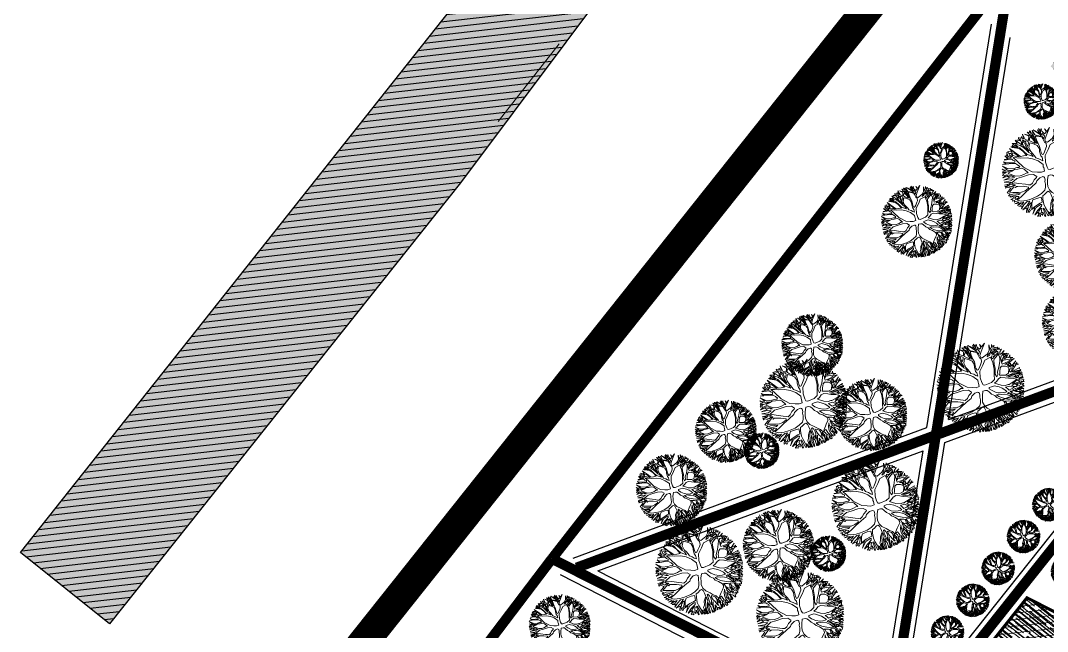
# Model space of a CAD drawing. Header units: metres. Extents: x -664657 to -643449, y -1076720 to -1062383.
# Drawn here: x -660454.3 to -660353.4, y -1066142.3 to -1066082.2 of the extents above; entities that cross this region are included whole.
import ezdxf

# ---------------------------------------------------------------- set-up
doc = ezdxf.new("R2010")
doc.units = ezdxf.units.M
doc.header["$LTSCALE"] = 0.1
for name, pattern in [('DASHED', [19.05, 12.7, -6.35]), ('DIVIDE', [31.75, 12.7, -6.35, 0, -6.35, 0, -6.35]), ('EVENDASH', [6.35, 3.175, -3.175])]:
    doc.linetypes.add(name, pattern=pattern)
doc.layers.get('0').update_dxf_attribs({"color": 8, "lineweight": 9})
for name, color, linetype in [('AA_THER_DOPRAVA', 142, 'Continuous'), ('AA_THER_katastr', 7, 'Continuous'), ('AA_THER_KOMUNIKACE', 201, 'Continuous'), ('AA_THER_srafy', 52, 'Continuous'), ('AA_THER_SRAFY KATASTR', 14, 'Continuous'), ('AA_THER_čerchovaná', 84, 'DIVIDE')]:
    doc.layers.add(name, color=color, linetype=linetype)
doc.layers.add('AA_THER_STAFAZ', color=252, linetype='Continuous', lineweight=0)
pattern_1 = [(6.512676, (-656030.26, -1069498.5804), (-0.07202362, 0.63090221), [])]

# ---------------------------------------------------------------- blocks, each defined once
blk = doc.blocks.new('A$C0C461CEA')
for p, q in [((0.101, 0.706), (0.094, 0.804)), ((0.094, 0.804), (0.195, 0.61)), ((0.191, 0.795), (0.205, 0.826)), ((0.231, 0.749), (0.191, 0.795)), ((0.205, 0.826), (0.247, 0.779)), ((0.247, 0.779), (0.283, 0.818)), ((0.283, 0.818), (0.273, 0.766)), ((0.303, 0.735), (0.335, 0.855)), ((0.335, 0.855), (0.332, 0.706)), ((0.448, 0.732), (0.381, 0.832)), ((0.381, 0.832), (0.473, 0.745)), ((0.483, 0.777), (0.463, 0.845)), ((0.463, 0.845), (0.503, 0.812)), ((0.503, 0.812), (0.541, 0.849)), ((0.541, 0.849), (0.523, 0.775)), ((0.523, 0.775), (0.552, 0.829)), ((0.552, 0.829), (0.55, 0.733)), ((0.572, 0.716), (0.592, 0.82)), ((0.592, 0.82), (0.599, 0.69)), ((0.732, 0.619), (0.623, 0.824)), ((0.623, 0.824), (0.721, 0.691)), ((0.773, 0.691), (0.762, 0.79)), ((0.762, 0.79), (0.78, 0.708)), ((-0.291, 0.473), (-0.326, 0.577)), ((-0.326, 0.577), (-0.279, 0.488)), ((-0.256, 0.522), (-0.284, 0.582)), ((-0.284, 0.582), (-0.25, 0.553)), ((-0.25, 0.553), (-0.251, 0.627)), ((-0.251, 0.627), (-0.205, 0.61)), ((-0.215, 0.587), (-0.164, 0.562)), ((-0.208, 0.57), (-0.215, 0.587)), ((-0.212, 0.536), (-0.208, 0.57)), ((-0.186, 0.48), (-0.212, 0.536)), ((-0.205, 0.61), (-0.205, 0.641)), ((-0.205, 0.641), (-0.143, 0.596)), ((-0.164, 0.562), (-0.163, 0.47)), ((-0.143, 0.596), (-0.108, 0.579)), ((-0.134, 0.562), (-0.138, 0.487)), ((-0.108, 0.579), (-0.136, 0.688)), ((-0.136, 0.688), (-0.031, 0.479)), ((-0.111, 0.544), (-0.134, 0.562)), ((-0.084, 0.536), (-0.111, 0.544)), ((-0.062, 0.681), (-0.084, 0.71)), ((-0.084, 0.71), (-0.025, 0.681)), ((-0.05, 0.471), (-0.084, 0.536)), ((0.086, 0.573), (-0.062, 0.681)), ((-0.025, 0.681), (-0.029, 0.73)), ((-0.029, 0.73), (-0.001, 0.656)), ((0.063, 0.606), (-0.009, 0.765)), ((-0.009, 0.765), (0.101, 0.706)), ((-0.001, 0.656), (0.063, 0.606)), ((0.049, 0.709), (0.1, 0.674)), ((0.071, 0.64), (0.049, 0.709)), ((0.115, 0.58), (0.071, 0.64)), ((0.141, 0.467), (0.086, 0.573)), ((0.1, 0.674), (0.148, 0.626)), ((0.154, 0.458), (0.115, 0.58)), ((0.214, 0.725), (0.134, 0.788)), ((0.134, 0.788), (0.212, 0.751)), ((0.148, 0.626), (0.198, 0.54)), ((0.195, 0.61), (0.214, 0.725)), ((0.198, 0.54), (0.234, 0.438)), ((0.212, 0.751), (0.231, 0.749)), ((0.212, 0.581), (0.226, 0.644)), ((0.236, 0.499), (0.212, 0.581)), ((0.226, 0.644), (0.236, 0.684)), ((0.236, 0.684), (0.278, 0.625)), ((0.256, 0.734), (0.28, 0.713)), ((0.257, 0.695), (0.256, 0.734)), ((0.272, 0.676), (0.257, 0.695)), ((0.278, 0.625), (0.267, 0.543)), ((0.267, 0.543), (0.281, 0.388)), ((0.291, 0.657), (0.272, 0.676)), ((0.273, 0.766), (0.303, 0.735)), ((0.28, 0.713), (0.29, 0.678)), ((0.29, 0.678), (0.291, 0.657)), ((0.298, 0.594), (0.316, 0.668)), ((0.299, 0.519), (0.298, 0.594)), ((0.359, 0.578), (0.299, 0.519)), ((0.316, 0.668), (0.354, 0.641)), ((0.392, 0.572), (0.318, 0.477)), ((0.332, 0.706), (0.398, 0.641)), ((0.354, 0.641), (0.373, 0.618)), ((0.373, 0.618), (0.359, 0.578)), ((0.469, 0.501), (0.392, 0.572)), ((0.398, 0.641), (0.448, 0.732)), ((0.419, 0.639), (0.417, 0.618)), ((0.417, 0.618), (0.449, 0.568)), ((0.438, 0.663), (0.419, 0.639)), ((0.471, 0.697), (0.438, 0.663)), ((0.449, 0.568), (0.492, 0.518)), ((0.482, 0.682), (0.471, 0.697)), ((0.473, 0.745), (0.483, 0.777)), ((0.492, 0.669), (0.482, 0.682)), ((0.49, 0.711), (0.491, 0.762)), ((0.505, 0.682), (0.49, 0.711)), ((0.491, 0.762), (0.519, 0.739)), ((0.503, 0.634), (0.492, 0.669)), ((0.512, 0.575), (0.503, 0.634)), ((0.518, 0.634), (0.505, 0.682)), ((0.511, 0.491), (0.512, 0.575)), ((0.519, 0.739), (0.518, 0.634)), ((0.53, 0.531), (0.539, 0.622)), ((0.551, 0.471), (0.53, 0.531)), ((0.539, 0.622), (0.547, 0.66)), ((0.544, 0.723), (0.568, 0.689)), ((0.547, 0.66), (0.544, 0.723)), ((0.55, 0.733), (0.572, 0.716)), ((0.562, 0.609), (0.551, 0.471)), ((0.568, 0.689), (0.562, 0.609)), ((0.581, 0.563), (0.574, 0.456)), ((0.6, 0.66), (0.581, 0.563)), ((0.599, 0.69), (0.656, 0.641)), ((0.629, 0.644), (0.6, 0.66)), ((0.699, 0.587), (0.629, 0.644)), ((0.656, 0.641), (0.716, 0.594)), ((0.735, 0.569), (0.699, 0.587)), ((0.716, 0.594), (0.732, 0.619)), ((0.721, 0.691), (0.725, 0.772)), ((0.725, 0.772), (0.739, 0.638)), ((0.736, 0.502), (0.735, 0.569)), ((0.739, 0.638), (0.773, 0.691)), ((0.756, 0.617), (0.75, 0.55)), ((0.75, 0.55), (0.759, 0.494)), ((0.785, 0.647), (0.756, 0.617)), ((0.759, 0.494), (0.811, 0.549)), ((0.847, 0.53), (0.772, 0.454)), ((0.78, 0.708), (0.782, 0.71)), ((0.782, 0.71), (0.826, 0.755)), ((0.811, 0.549), (0.785, 0.647)), ((0.826, 0.755), (0.807, 0.687)), ((0.807, 0.687), (0.84, 0.599)), ((0.84, 0.599), (0.888, 0.613)), ((1.024, 0.679), (0.847, 0.53)), ((0.888, 0.613), (0.897, 0.711)), ((0.897, 0.711), (0.915, 0.627)), ((0.915, 0.627), (1.024, 0.679)), ((1.039, 0.454), (1.103, 0.589)), ((1.103, 0.589), (1.074, 0.465)), ((1.137, 0.506), (1.166, 0.562)), ((1.166, 0.562), (1.164, 0.508)), ((-0.495, 0.221), (-0.55, 0.309)), ((-0.55, 0.309), (-0.495, 0.256)), ((-0.436, 0.238), (-0.503, 0.376)), ((-0.503, 0.376), (-0.397, 0.235)), ((-0.394, 0.371), (-0.482, 0.412)), ((-0.482, 0.412), (-0.394, 0.388)), ((-0.394, 0.388), (-0.424, 0.459)), ((-0.424, 0.459), (-0.372, 0.399)), ((-0.256, 0.32), (-0.394, 0.371)), ((-0.386, 0.487), (-0.377, 0.497)), ((-0.28, 0.452), (-0.386, 0.487)), ((-0.377, 0.497), (-0.291, 0.473)), ((-0.372, 0.399), (-0.265, 0.347)), ((-0.209, 0.421), (-0.28, 0.452)), ((-0.279, 0.488), (-0.209, 0.448)), ((-0.265, 0.347), (-0.176, 0.312)), ((-0.207, 0.472), (-0.256, 0.522)), ((-0.174, 0.275), (-0.256, 0.32)), ((-0.209, 0.448), (-0.207, 0.472)), ((-0.194, 0.381), (-0.209, 0.421)), ((-0.162, 0.346), (-0.194, 0.381)), ((-0.163, 0.47), (-0.186, 0.48)), ((-0.176, 0.312), (-0.162, 0.346)), ((-0.142, 0.224), (-0.174, 0.275)), ((-0.157, 0.436), (-0.114, 0.321)), ((-0.081, 0.391), (-0.157, 0.436)), ((-0.138, 0.487), (-0.095, 0.443)), ((-0.114, 0.321), (-0.04, 0.095)), ((-0.095, 0.443), (-0.013, 0.385)), ((0.012, 0.333), (-0.081, 0.391)), ((-0.013, 0.385), (-0.05, 0.471)), ((-0.031, 0.479), (0.019, 0.379)), ((0.154, 0.269), (0.012, 0.333)), ((0.019, 0.379), (0.096, 0.349)), ((0.096, 0.349), (0.175, 0.322)), ((0.175, 0.322), (0.141, 0.467)), ((0.193, 0.345), (0.154, 0.458)), ((0.266, 0.178), (0.154, 0.269)), ((0.24, 0.295), (0.193, 0.345)), ((0.234, 0.438), (0.258, 0.367)), ((0.281, 0.388), (0.236, 0.499)), ((0.308, 0.222), (0.24, 0.295)), ((0.258, 0.367), (0.296, 0.309)), ((0.296, 0.309), (0.308, 0.222)), ((0.314, 0.414), (0.309, 0.363)), ((0.309, 0.363), (0.334, 0.286)), ((0.318, 0.477), (0.314, 0.414)), ((0.334, 0.286), (0.348, 0.221)), ((0.532, 0.422), (0.469, 0.501)), ((0.492, 0.518), (0.511, 0.491)), ((0.513, 0.258), (0.54, 0.324)), ((0.54, 0.324), (0.532, 0.422)), ((0.551, 0.283), (0.534, 0.218)), ((0.571, 0.374), (0.551, 0.283)), ((0.574, 0.456), (0.571, 0.374)), ((0.694, 0.255), (0.731, 0.289)), ((0.834, 0.289), (0.726, 0.197)), ((0.731, 0.289), (0.76, 0.363)), ((0.738, 0.409), (0.736, 0.502)), ((0.76, 0.363), (0.738, 0.409)), ((0.772, 0.454), (0.768, 0.41)), ((0.768, 0.41), (0.8, 0.37)), ((0.8, 0.37), (0.955, 0.401)), ((0.992, 0.29), (0.834, 0.289)), ((0.943, 0.354), (0.922, 0.336)), ((0.922, 0.336), (0.992, 0.342)), ((0.983, 0.384), (0.943, 0.354)), ((0.955, 0.401), (1.039, 0.454)), ((1.022, 0.404), (0.983, 0.384)), ((0.99, 0.219), (0.992, 0.29)), ((0.992, 0.342), (1.008, 0.359)), ((1.008, 0.359), (1.022, 0.404)), ((1.019, 0.28), (1.014, 0.25)), ((1.04, 0.305), (1.019, 0.28)), ((1.065, 0.28), (1.04, 0.305)), ((1.06, 0.421), (1.046, 0.396)), ((1.046, 0.396), (1.046, 0.37)), ((1.046, 0.37), (1.102, 0.394)), ((1.057, 0.251), (1.11, 0.266)), ((1.085, 0.438), (1.06, 0.421)), ((1.084, 0.364), (1.065, 0.329)), ((1.065, 0.329), (1.216, 0.353)), ((1.11, 0.266), (1.065, 0.28)), ((1.074, 0.465), (1.137, 0.506)), ((1.151, 0.377), (1.084, 0.364)), ((1.117, 0.447), (1.085, 0.438)), ((1.115, 0.327), (1.094, 0.318)), ((1.094, 0.318), (1.123, 0.272)), ((1.102, 0.394), (1.117, 0.447)), ((1.157, 0.334), (1.115, 0.327)), ((1.123, 0.272), (1.221, 0.303)), ((1.154, 0.472), (1.142, 0.409)), ((1.142, 0.409), (1.193, 0.416)), ((1.216, 0.393), (1.151, 0.377)), ((1.213, 0.508), (1.154, 0.472)), ((1.223, 0.332), (1.157, 0.334)), ((1.164, 0.508), (1.213, 0.508)), ((1.221, 0.277), (1.173, 0.268)), ((1.173, 0.268), (1.209, 0.239)), ((1.193, 0.416), (1.206, 0.47)), ((1.206, 0.47), (1.232, 0.441)), ((1.209, 0.239), (1.221, 0.277)), ((1.216, 0.353), (1.216, 0.393)), ((1.221, 0.303), (1.223, 0.332)), ((1.232, 0.441), (1.276, 0.429)), ((1.265, 0.299), (1.236, 0.242)), ((1.276, 0.429), (1.239, 0.399)), ((1.239, 0.399), (1.239, 0.378)), ((1.239, 0.378), (1.266, 0.383)), ((1.263, 0.236), (1.379, 0.275)), ((1.336, 0.335), (1.265, 0.299)), ((1.266, 0.383), (1.281, 0.398)), ((1.308, 0.383), (1.275, 0.358)), ((1.275, 0.358), (1.336, 0.335)), ((1.281, 0.398), (1.308, 0.383)), ((1.379, 0.275), (1.301, 0.236)), ((-0.493, -0.002), (-0.644, 0.041)), ((-0.644, 0.041), (-0.485, 0.03)), ((-0.635, 0.101), (-0.551, 0.117)), ((-0.519, 0.086), (-0.635, 0.101)), ((-0.612, 0.165), (-0.577, 0.172)), ((-0.557, 0.142), (-0.612, 0.165)), ((-0.577, 0.172), (-0.583, 0.229)), ((-0.583, 0.229), (-0.536, 0.174)), ((-0.551, 0.117), (-0.557, 0.142)), ((-0.526, 0.187), (-0.556, 0.247)), ((-0.556, 0.247), (-0.505, 0.187)), ((-0.536, 0.174), (-0.526, 0.187)), ((-0.509, 0.126), (-0.526, 0.126)), ((-0.526, 0.126), (-0.492, 0.08)), ((-0.485, 0.03), (-0.519, 0.086)), ((-0.416, 0.057), (-0.509, 0.126)), ((-0.505, 0.187), (-0.335, 0.163)), ((-0.495, 0.256), (-0.436, 0.238)), ((-0.415, 0.205), (-0.495, 0.221)), ((-0.492, 0.08), (-0.453, 0.038)), ((-0.444, 0.15), (-0.46, 0.141)), ((-0.46, 0.141), (-0.318, -0.013)), ((-0.453, 0.038), (-0.411, 0.003)), ((-0.353, 0.149), (-0.444, 0.15)), ((-0.354, -0.026), (-0.416, 0.057)), ((-0.335, 0.163), (-0.415, 0.205)), ((-0.411, 0.003), (-0.354, -0.026)), ((-0.397, 0.235), (-0.263, 0.181)), ((-0.273, 0.155), (-0.353, 0.149)), ((-0.191, 0.121), (-0.273, 0.155)), ((-0.263, 0.181), (-0.194, 0.167)), ((-0.194, 0.167), (-0.145, 0.146)), ((-0.099, 0.096), (-0.191, 0.121)), ((-0.145, 0.146), (-0.114, 0.159)), ((-0.114, 0.159), (-0.142, 0.224)), ((-0.05, 0.048), (-0.099, 0.096)), ((0, -0.086), (-0.05, 0.048)), ((-0.04, 0.095), (0.101, -0.11)), ((0.364, 0.065), (0.266, 0.178)), ((0.348, 0.221), (0.354, 0.16)), ((0.354, 0.16), (0.409, 0.103)), ((0.435, -0.079), (0.364, 0.065)), ((0.409, 0.103), (0.439, 0.053)), ((0.439, 0.053), (0.476, 0.01)), ((0.476, 0.01), (0.498, 0.096)), ((0.485, 0.148), (0.513, 0.258)), ((0.498, 0.096), (0.485, 0.148)), ((0.588, 0.099), (0.514, -0.053)), ((0.534, 0.218), (0.533, 0.155)), ((0.533, 0.155), (0.567, 0.153)), ((0.567, 0.153), (0.619, 0.192)), ((0.726, 0.197), (0.588, 0.099)), ((0.619, 0.192), (0.694, 0.255)), ((0.934, -0.024), (0.985, 0.138)), ((0.99, 0.078), (0.966, -0.017)), ((0.985, 0.138), (0.99, 0.219)), ((1.029, 0.181), (0.99, 0.078)), ((1.014, 0.25), (1.022, 0.223)), ((1.022, 0.223), (1.057, 0.251)), ((1.054, 0.196), (1.029, 0.181)), ((1.161, 0.247), (1.054, 0.196)), ((1.064, -0.035), (1.15, 0.081)), ((1.15, 0.081), (1.193, 0.151)), ((1.207, 0.21), (1.161, 0.247)), ((1.184, 0.044), (1.176, -0.007)), ((1.242, 0.072), (1.184, 0.044)), ((1.201, 0.118), (1.192, 0.06)), ((1.192, 0.06), (1.242, 0.105)), ((1.193, 0.151), (1.207, 0.21)), ((1.249, 0.194), (1.201, 0.132)), ((1.201, 0.132), (1.201, 0.118)), ((1.236, 0.242), (1.263, 0.236)), ((1.242, 0.105), (1.277, 0.128)), ((1.297, 0.051), (1.242, 0.072)), ((1.268, 0.179), (1.249, 0.194)), ((1.314, 0.169), (1.268, 0.179)), ((1.294, 0.108), (1.276, 0.086)), ((1.276, 0.086), (1.305, 0.077)), ((1.277, 0.128), (1.319, 0.158)), ((1.411, 0.18), (1.289, 0.213)), ((1.289, 0.213), (1.317, 0.184)), ((1.327, 0.131), (1.294, 0.108)), ((1.347, 0.037), (1.297, 0.051)), ((1.301, 0.236), (1.411, 0.18)), ((1.305, 0.077), (1.384, 0.138)), ((1.319, 0.158), (1.314, 0.169)), ((1.317, 0.184), (1.443, 0.155)), ((1.367, 0.149), (1.327, 0.131)), ((1.443, 0.155), (1.34, 0.081)), ((1.34, 0.081), (1.406, 0.061)), ((1.386, 0.006), (1.347, 0.037)), ((1.384, 0.138), (1.367, 0.149)), ((1.367, -0.026), (1.386, 0.006)), ((1.421, 0.016), (1.398, -0.011)), ((1.406, 0.061), (1.454, 0.109)), ((1.495, 0.013), (1.421, 0.016)), ((1.454, 0.109), (1.431, 0.05)), ((1.431, 0.05), (1.495, 0.013)), ((-0.721, -0.288), (-0.583, -0.227)), ((-0.701, -0.157), (-0.672, -0.144)), ((-0.634, -0.167), (-0.701, -0.157)), ((-0.672, -0.144), (-0.697, -0.115)), ((-0.697, -0.115), (-0.649, -0.134)), ((-0.599, -0.118), (-0.687, -0.081)), ((-0.687, -0.081), (-0.582, -0.108)), ((-0.508, -0.101), (-0.659, -0.004)), ((-0.659, -0.004), (-0.5, -0.057)), ((-0.49, -0.229), (-0.658, -0.302)), ((-0.649, -0.134), (-0.599, -0.118)), ((-0.583, -0.227), (-0.634, -0.167)), ((-0.561, -0.129), (-0.611, -0.142)), ((-0.611, -0.142), (-0.575, -0.175)), ((-0.582, -0.108), (-0.544, -0.105)), ((-0.575, -0.175), (-0.552, -0.204)), ((-0.519, -0.137), (-0.561, -0.129)), ((-0.552, -0.204), (-0.506, -0.197)), ((-0.544, -0.105), (-0.508, -0.101)), ((-0.491, -0.179), (-0.519, -0.137)), ((-0.506, -0.197), (-0.448, -0.22)), ((-0.5, -0.057), (-0.412, -0.054)), ((-0.412, -0.054), (-0.493, -0.002)), ((-0.33, -0.078), (-0.491, -0.12)), ((-0.491, -0.12), (-0.481, -0.145)), ((-0.444, -0.203), (-0.491, -0.179)), ((-0.465, -0.267), (-0.49, -0.229)), ((-0.481, -0.145), (-0.435, -0.149)), ((-0.431, -0.251), (-0.465, -0.267)), ((-0.448, -0.22), (-0.444, -0.203)), ((-0.435, -0.149), (-0.35, -0.207)), ((-0.402, -0.266), (-0.431, -0.251)), ((-0.35, -0.207), (-0.2, -0.314)), ((-0.208, -0.104), (-0.33, -0.078)), ((-0.318, -0.013), (-0.221, -0.06)), ((-0.221, -0.06), (-0.118, -0.072)), ((-0.023, -0.134), (-0.208, -0.104)), ((-0.118, -0.072), (-0.051, -0.067)), ((-0.051, -0.067), (0, -0.086)), ((0.101, -0.19), (-0.023, -0.134)), ((0.101, -0.11), (0.215, -0.18)), ((0.147, -0.271), (0.101, -0.19)), ((0.215, -0.18), (0.302, -0.23)), ((0.302, -0.23), (0.386, -0.241)), ((0.386, -0.241), (0.412, -0.157)), ((0.412, -0.132), (0.435, -0.079)), ((0.412, -0.157), (0.412, -0.132)), ((0.514, -0.053), (0.492, -0.182)), ((0.492, -0.182), (0.493, -0.246)), ((0.493, -0.246), (0.533, -0.274)), ((0.71, -0.29), (0.814, -0.262)), ((0.814, -0.262), (0.864, -0.159)), ((0.864, -0.159), (0.934, -0.024)), ((0.908, -0.119), (0.897, -0.15)), ((0.897, -0.15), (0.901, -0.228)), ((0.901, -0.228), (0.946, -0.198)), ((0.966, -0.017), (0.908, -0.119)), ((0.946, -0.198), (0.973, -0.127)), ((0.973, -0.127), (1.064, -0.035)), ((1.009, -0.187), (0.98, -0.225)), ((0.98, -0.225), (1.12, -0.297)), ((1.026, -0.151), (1.009, -0.187)), ((1.084, -0.067), (1.026, -0.151)), ((1.138, -0.047), (1.084, -0.067)), ((1.225, -0.095), (1.138, -0.047)), ((1.176, -0.007), (1.277, -0.02)), ((1.208, -0.294), (1.276, -0.187)), ((1.271, -0.153), (1.225, -0.095)), ((1.231, -0.04), (1.321, -0.091)), ((1.289, -0.041), (1.231, -0.04)), ((1.287, -0.212), (1.256, -0.26)), ((1.256, -0.26), (1.262, -0.288)), ((1.262, -0.288), (1.356, -0.236)), ((1.276, -0.187), (1.271, -0.153)), ((1.277, -0.02), (1.367, -0.026)), ((1.324, -0.116), (1.277, -0.096)), ((1.277, -0.096), (1.303, -0.157)), ((1.318, -0.192), (1.287, -0.212)), ((1.346, -0.047), (1.289, -0.041)), ((1.394, -0.229), (1.298, -0.308)), ((1.303, -0.157), (1.324, -0.116)), ((1.356, -0.236), (1.318, -0.192)), ((1.321, -0.091), (1.346, -0.047)), ((1.347, -0.14), (1.333, -0.161)), ((1.333, -0.161), (1.36, -0.194)), ((1.374, -0.053), (1.346, -0.093)), ((1.346, -0.093), (1.374, -0.091)), ((1.368, -0.148), (1.347, -0.14)), ((1.374, -0.091), (1.353, -0.129)), ((1.353, -0.129), (1.41, -0.147)), ((1.36, -0.194), (1.389, -0.194)), ((1.4, -0.166), (1.368, -0.148)), ((1.514, -0.029), (1.374, -0.053)), ((1.389, -0.194), (1.421, -0.179)), ((1.476, -0.191), (1.394, -0.229)), ((1.398, -0.011), (1.514, -0.029)), ((1.421, -0.179), (1.4, -0.166)), ((1.41, -0.147), (1.519, -0.094)), ((1.519, -0.094), (1.431, -0.145)), ((1.431, -0.145), (1.486, -0.17)), ((1.541, -0.201), (1.476, -0.191)), ((1.486, -0.17), (1.527, -0.148)), ((1.527, -0.148), (1.511, -0.184)), ((1.511, -0.184), (1.541, -0.201)), ((-0.722, -0.374), (-0.67, -0.354)), ((-0.605, -0.381), (-0.722, -0.374)), ((-0.67, -0.354), (-0.721, -0.288)), ((-0.671, -0.512), (-0.715, -0.477)), ((-0.715, -0.477), (-0.643, -0.483)), ((-0.705, -0.422), (-0.705, -0.403)), ((-0.705, -0.403), (-0.475, -0.468)), ((-0.602, -0.457), (-0.705, -0.422)), ((-0.697, -0.539), (-0.671, -0.512)), ((-0.658, -0.302), (-0.588, -0.343)), ((-0.643, -0.483), (-0.602, -0.457)), ((-0.562, -0.478), (-0.608, -0.497)), ((-0.608, -0.497), (-0.603, -0.545)), ((-0.429, -0.459), (-0.605, -0.381)), ((-0.588, -0.343), (-0.459, -0.411)), ((-0.528, -0.49), (-0.562, -0.478)), ((-0.5, -0.512), (-0.528, -0.49)), ((-0.523, -0.534), (-0.5, -0.512)), ((-0.475, -0.468), (-0.429, -0.459)), ((-0.459, -0.411), (-0.383, -0.446)), ((-0.274, -0.489), (-0.439, -0.537)), ((-0.281, -0.328), (-0.402, -0.266)), ((-0.383, -0.446), (-0.284, -0.456)), ((-0.284, -0.456), (-0.182, -0.436)), ((-0.167, -0.411), (-0.281, -0.328)), ((-0.099, -0.448), (-0.274, -0.489)), ((-0.2, -0.314), (-0.141, -0.358)), ((-0.182, -0.436), (-0.167, -0.411)), ((-0.141, -0.358), (-0.098, -0.387)), ((0.06, -0.41), (-0.099, -0.448)), ((-0.098, -0.387), (-0.025, -0.371)), ((-0.025, -0.371), (0.046, -0.318)), ((0.046, -0.318), (0.128, -0.29)), ((0.101, -0.37), (0.06, -0.41)), ((0.202, -0.337), (0.101, -0.37)), ((0.128, -0.29), (0.147, -0.271)), ((0.284, -0.347), (0.202, -0.337)), ((0.252, -0.551), (0.271, -0.484)), ((0.271, -0.484), (0.295, -0.448)), ((0.301, -0.364), (0.284, -0.347)), ((0.295, -0.448), (0.313, -0.389)), ((0.313, -0.389), (0.301, -0.364)), ((0.348, -0.481), (0.309, -0.559)), ((0.414, -0.386), (0.348, -0.481)), ((0.482, -0.404), (0.414, -0.386)), ((0.518, -0.429), (0.482, -0.404)), ((0.544, -0.477), (0.518, -0.429)), ((0.533, -0.274), (0.71, -0.29)), ((0.574, -0.561), (0.544, -0.477)), ((0.601, -0.382), (0.587, -0.408)), ((0.587, -0.408), (0.628, -0.487)), ((0.66, -0.39), (0.601, -0.382)), ((0.628, -0.487), (0.7, -0.576)), ((0.74, -0.406), (0.66, -0.39)), ((0.768, -0.431), (0.74, -0.406)), ((0.831, -0.489), (0.768, -0.431)), ((0.773, -0.347), (0.846, -0.329)), ((0.833, -0.407), (0.773, -0.347)), ((0.885, -0.552), (0.831, -0.489)), ((0.896, -0.469), (0.833, -0.407)), ((0.846, -0.329), (0.914, -0.295)), ((0.987, -0.527), (0.896, -0.469)), ((0.914, -0.295), (0.987, -0.292)), ((0.987, -0.292), (1.076, -0.35)), ((1.076, -0.35), (1.146, -0.402)), ((1.12, -0.297), (1.208, -0.294)), ((1.322, -0.346), (1.122, -0.328)), ((1.122, -0.328), (1.314, -0.377)), ((1.146, -0.366), (1.331, -0.398)), ((1.205, -0.406), (1.146, -0.366)), ((1.146, -0.402), (1.247, -0.462)), ((1.293, -0.438), (1.205, -0.406)), ((1.247, -0.462), (1.328, -0.531)), ((1.35, -0.423), (1.293, -0.438)), ((1.298, -0.308), (1.389, -0.301)), ((1.308, -0.455), (1.382, -0.454)), ((1.323, -0.478), (1.308, -0.455)), ((1.314, -0.377), (1.526, -0.421)), ((1.436, -0.382), (1.322, -0.346)), ((1.367, -0.498), (1.323, -0.478)), ((1.331, -0.398), (1.35, -0.423)), ((1.439, -0.334), (1.334, -0.329)), ((1.334, -0.329), (1.521, -0.375)), ((1.403, -0.475), (1.367, -0.498)), ((1.526, -0.421), (1.375, -0.412)), ((1.375, -0.412), (1.53, -0.449)), ((1.382, -0.454), (1.403, -0.475)), ((1.389, -0.301), (1.527, -0.295)), ((1.434, -0.521), (1.395, -0.521)), ((1.395, -0.521), (1.492, -0.575)), ((1.53, -0.449), (1.415, -0.452)), ((1.415, -0.452), (1.445, -0.477)), ((1.485, -0.543), (1.434, -0.521)), ((1.521, -0.375), (1.436, -0.382)), ((1.513, -0.369), (1.439, -0.334)), ((1.445, -0.477), (1.505, -0.474)), ((1.505, -0.474), (1.477, -0.522)), ((1.477, -0.522), (1.485, -0.543)), ((1.527, -0.295), (1.496, -0.321)), ((1.496, -0.321), (1.528, -0.358)), ((1.528, -0.358), (1.513, -0.369)), ((-0.651, -0.541), (-0.697, -0.539)), ((-0.537, -0.67), (-0.676, -0.63)), ((-0.676, -0.63), (-0.569, -0.633)), ((-0.67, -0.585), (-0.643, -0.564)), ((-0.628, -0.583), (-0.67, -0.585)), ((-0.643, -0.564), (-0.651, -0.541)), ((-0.639, -0.698), (-0.537, -0.67)), ((-0.507, -0.691), (-0.639, -0.698)), ((-0.569, -0.633), (-0.628, -0.583)), ((-0.54, -0.767), (-0.622, -0.732)), ((-0.622, -0.732), (-0.532, -0.735)), ((-0.603, -0.545), (-0.555, -0.54)), ((-0.483, -0.76), (-0.59, -0.822)), ((-0.59, -0.822), (-0.54, -0.767)), ((-0.569, -0.566), (-0.571, -0.578)), ((-0.571, -0.578), (-0.503, -0.638)), ((-0.439, -0.537), (-0.569, -0.566)), ((-0.555, -0.54), (-0.523, -0.534)), ((-0.532, -0.735), (-0.456, -0.699)), ((-0.456, -0.699), (-0.507, -0.691)), ((-0.503, -0.638), (-0.373, -0.687)), ((-0.374, -0.724), (-0.483, -0.76)), ((-0.416, -0.81), (-0.302, -0.746)), ((-0.302, -0.746), (-0.374, -0.724)), ((-0.373, -0.687), (-0.256, -0.714)), ((-0.221, -0.753), (-0.283, -0.813)), ((-0.256, -0.714), (-0.076, -0.727)), ((-0.092, -0.771), (-0.221, -0.753)), ((-0.004, -0.791), (-0.092, -0.771)), ((-0.076, -0.727), (0.048, -0.713)), ((0.055, -0.78), (0.014, -0.86)), ((0.048, -0.713), (0.165, -0.682)), ((0.103, -0.771), (0.055, -0.78)), ((0.185, -0.745), (0.103, -0.771)), ((0.165, -0.682), (0.215, -0.623)), ((0.227, -0.745), (0.185, -0.745)), ((0.215, -0.623), (0.252, -0.551)), ((0.25, -0.786), (0.227, -0.745)), ((0.249, -0.862), (0.25, -0.786)), ((0.276, -0.629), (0.273, -0.73)), ((0.273, -0.73), (0.303, -0.824)), ((0.309, -0.559), (0.276, -0.629)), ((0.627, -0.632), (0.574, -0.561)), ((0.648, -0.697), (0.627, -0.632)), ((0.706, -0.765), (0.648, -0.697)), ((0.68, -0.635), (0.71, -0.698)), ((0.723, -0.641), (0.68, -0.635)), ((0.7, -0.576), (0.793, -0.643)), ((0.766, -0.864), (0.706, -0.765)), ((0.71, -0.698), (0.771, -0.775)), ((0.755, -0.654), (0.723, -0.641)), ((0.793, -0.687), (0.755, -0.654)), ((0.771, -0.775), (0.873, -0.86)), ((0.793, -0.643), (0.86, -0.669)), ((0.861, -0.713), (0.793, -0.687)), ((0.86, -0.669), (0.919, -0.683)), ((0.923, -0.765), (0.861, -0.713)), ((0.927, -0.618), (0.885, -0.552)), ((0.919, -0.683), (0.953, -0.683)), ((0.975, -0.826), (0.923, -0.765)), ((0.953, -0.683), (0.927, -0.618)), ((0.943, -0.738), (0.987, -0.729)), ((0.979, -0.769), (0.943, -0.738)), ((0.973, -0.572), (1.072, -0.589)), ((0.997, -0.622), (0.973, -0.572)), ((1.005, -0.804), (0.979, -0.769)), ((1.063, -0.541), (0.987, -0.527)), ((0.987, -0.729), (1.026, -0.796)), ((1.018, -0.681), (0.997, -0.622)), ((1.087, -0.68), (1.018, -0.681)), ((1.033, -0.716), (1.053, -0.774)), ((1.078, -0.743), (1.033, -0.716)), ((1.053, -0.774), (1.127, -0.856)), ((1.084, -0.55), (1.063, -0.541)), ((1.072, -0.589), (1.119, -0.642)), ((1.111, -0.744), (1.078, -0.743)), ((1.24, -0.542), (1.084, -0.55)), ((1.171, -0.679), (1.087, -0.68)), ((1.099, -0.713), (1.174, -0.717)), ((1.139, -0.759), (1.099, -0.713)), ((1.151, -0.786), (1.111, -0.744)), ((1.119, -0.642), (1.171, -0.679)), ((1.135, -0.61), (1.181, -0.601)), ((1.169, -0.658), (1.135, -0.61)), ((1.193, -0.78), (1.139, -0.759)), ((1.217, -0.83), (1.151, -0.786)), ((1.218, -0.683), (1.169, -0.658)), ((1.271, -0.556), (1.173, -0.572)), ((1.173, -0.572), (1.345, -0.623)), ((1.174, -0.717), (1.193, -0.78)), ((1.181, -0.601), (1.228, -0.603)), ((1.262, -0.674), (1.218, -0.683)), ((1.22, -0.716), (1.225, -0.775)), ((1.246, -0.741), (1.22, -0.716)), ((1.225, -0.775), (1.289, -0.835)), ((1.228, -0.603), (1.262, -0.674)), ((1.328, -0.531), (1.24, -0.542)), ((1.269, -0.792), (1.246, -0.741)), ((1.339, -0.652), (1.266, -0.621)), ((1.266, -0.621), (1.279, -0.67)), ((1.292, -0.73), (1.269, -0.733)), ((1.269, -0.733), (1.293, -0.833)), ((1.32, -0.545), (1.271, -0.556)), ((1.279, -0.67), (1.304, -0.696)), ((1.314, -0.791), (1.292, -0.73)), ((1.304, -0.696), (1.367, -0.69)), ((1.362, -0.62), (1.32, -0.545)), ((1.351, -0.74), (1.321, -0.736)), ((1.321, -0.736), (1.366, -0.826)), ((1.367, -0.69), (1.339, -0.652)), ((1.345, -0.623), (1.362, -0.62)), ((1.406, -0.775), (1.351, -0.74)), ((1.492, -0.575), (1.361, -0.539)), ((1.361, -0.539), (1.376, -0.585)), ((1.404, -0.631), (1.364, -0.641)), ((1.364, -0.641), (1.432, -0.706)), ((1.376, -0.585), (1.48, -0.613)), ((1.432, -0.706), (1.386, -0.715)), ((1.386, -0.715), (1.406, -0.775)), ((1.457, -0.664), (1.404, -0.631)), ((1.461, -0.634), (1.444, -0.636)), ((1.444, -0.636), (1.457, -0.664)), ((1.48, -0.613), (1.461, -0.634)), ((-0.568, -0.862), (-0.416, -0.81)), ((-0.457, -0.859), (-0.568, -0.862)), ((-0.519, -0.958), (-0.457, -0.859)), ((-0.458, -0.964), (-0.519, -0.958)), ((-0.463, -0.909), (-0.469, -0.936)), ((-0.469, -0.936), (-0.415, -0.93)), ((-0.446, -0.892), (-0.463, -0.909)), ((-0.456, -0.999), (-0.458, -0.964)), ((-0.402, -0.959), (-0.456, -0.999)), ((-0.388, -0.824), (-0.446, -0.892)), ((-0.415, -0.93), (-0.381, -0.913)), ((-0.275, -0.955), (-0.402, -0.959)), ((-0.396, -1.075), (-0.275, -0.955)), ((-0.237, -0.968), (-0.396, -1.075)), ((-0.329, -0.8), (-0.388, -0.824)), ((-0.381, -0.913), (-0.335, -0.847)), ((-0.36, -1.114), (-0.235, -1.047)), ((-0.322, -0.887), (-0.355, -0.942)), ((-0.355, -0.942), (-0.206, -0.924)), ((-0.335, -0.847), (-0.287, -0.798)), ((-0.287, -0.798), (-0.329, -0.8)), ((-0.283, -0.813), (-0.322, -0.887)), ((-0.105, -0.95), (-0.237, -0.968)), ((-0.235, -1.047), (-0.102, -1.004)), ((-0.142, -1.045), (-0.222, -1.071)), ((-0.206, -0.924), (-0.095, -0.918)), ((-0.125, -1.059), (-0.142, -1.045)), ((-0.078, -0.962), (-0.105, -0.95)), ((-0.102, -1.004), (-0.078, -0.962)), ((-0.095, -0.918), (-0.04, -0.918)), ((-0.04, -0.918), (-0.024, -0.869)), ((-0.027, -0.987), (-0.034, -1.08)), ((0.014, -0.86), (-0.027, -0.987)), ((-0.024, -0.869), (-0.002, -0.812)), ((-0.002, -0.812), (-0.004, -0.791)), ((0.102, -1.129), (0.142, -1.04)), ((0.184, -1.043), (0.122, -1.171)), ((0.142, -1.04), (0.206, -0.982)), ((0.246, -0.974), (0.184, -1.043)), ((0.206, -0.982), (0.243, -0.953)), ((0.23, -1.077), (0.246, -0.974)), ((0.243, -0.953), (0.249, -0.862)), ((0.277, -0.999), (0.264, -1.085)), ((0.292, -0.925), (0.277, -0.999)), ((0.309, -0.927), (0.292, -0.925)), ((0.303, -0.824), (0.376, -0.924)), ((0.33, -0.981), (0.309, -0.927)), ((0.333, -1.053), (0.33, -0.981)), ((0.374, -0.999), (0.362, -1.036)), ((0.362, -1.036), (0.365, -1.114)), ((0.41, -1.033), (0.374, -0.999)), ((0.376, -0.924), (0.427, -1.003)), ((0.444, -1.071), (0.41, -1.033)), ((0.427, -1.003), (0.48, -1.062)), ((0.558, -1.109), (0.631, -1.046)), ((0.631, -1.046), (0.693, -0.999)), ((0.746, -1.013), (0.692, -1.098)), ((0.693, -0.999), (0.75, -0.958)), ((0.726, -1.085), (0.746, -1.013)), ((0.75, -0.958), (0.766, -0.918)), ((0.766, -0.918), (0.766, -0.864)), ((0.789, -0.874), (0.884, -0.921)), ((0.804, -0.903), (0.789, -0.874)), ((0.79, -1.059), (0.793, -1.031)), ((0.793, -1.031), (0.796, -0.994)), ((0.796, -0.994), (0.85, -1.098)), ((0.804, -0.956), (0.804, -0.903)), ((0.813, -0.977), (0.804, -0.956)), ((0.841, -1.024), (0.813, -0.977)), ((0.885, -1.058), (0.841, -1.024)), ((0.873, -0.86), (0.932, -0.9)), ((0.884, -0.921), (0.914, -0.946)), ((0.914, -0.998), (0.885, -1.058)), ((0.906, -1.064), (0.934, -1.03)), ((0.914, -0.946), (0.914, -0.998)), ((0.932, -0.9), (0.98, -0.916)), ((0.934, -1.03), (0.94, -1.076)), ((0.939, -0.942), (0.95, -1.023)), ((0.95, -0.942), (0.939, -0.942)), ((1.04, -0.98), (0.95, -0.942)), ((0.95, -1.023), (1.001, -1.095)), ((1.031, -0.928), (0.975, -0.826)), ((0.98, -0.916), (1.029, -0.945)), ((1.045, -0.869), (1.005, -0.804)), ((1.026, -0.796), (1.051, -0.84)), ((1.029, -0.945), (1.031, -0.928)), ((1.032, -1.052), (1.04, -0.98)), ((1.075, -0.925), (1.045, -0.869)), ((1.05, -0.921), (1.086, -0.98)), ((1.051, -0.97), (1.05, -0.921)), ((1.051, -0.84), (1.075, -0.882)), ((1.086, -0.98), (1.051, -0.97)), ((1.059, -1.012), (1.058, -1.092)), ((1.08, -1.009), (1.059, -1.012)), ((1.075, -0.882), (1.075, -0.925)), ((1.097, -1.037), (1.08, -1.009)), ((1.259, -1.006), (1.085, -0.865)), ((1.085, -0.865), (1.242, -1.046)), ((1.085, -1.069), (1.097, -1.037)), ((1.098, -0.94), (1.107, -0.921)), ((1.105, -0.963), (1.098, -0.94)), ((1.156, -0.996), (1.105, -0.963)), ((1.107, -0.921), (1.156, -0.965)), ((1.127, -0.856), (1.163, -0.878)), ((1.156, -0.965), (1.156, -0.996)), ((1.163, -0.878), (1.239, -0.897)), ((1.242, -1.046), (1.185, -0.992)), ((1.185, -0.992), (1.213, -1.063)), ((1.249, -0.922), (1.189, -0.924)), ((1.189, -0.924), (1.265, -0.987)), ((1.239, -0.897), (1.217, -0.83)), ((1.293, -0.863), (1.24, -0.831)), ((1.24, -0.831), (1.264, -0.903)), ((1.281, -0.953), (1.249, -0.922)), ((1.265, -0.987), (1.259, -1.006)), ((1.264, -0.903), (1.302, -0.93)), ((1.289, -0.835), (1.269, -0.792)), ((1.302, -0.93), (1.281, -0.953)), ((1.293, -0.833), (1.345, -0.856)), ((1.327, -0.913), (1.293, -0.863)), ((1.366, -0.826), (1.314, -0.791)), ((1.345, -0.856), (1.318, -0.856)), ((1.318, -0.856), (1.327, -0.913)), ((-0.351, -1.121), (-0.36, -1.114)), ((-0.255, -1.094), (-0.351, -1.121)), ((-0.305, -1.172), (-0.267, -1.159)), ((-0.305, -1.187), (-0.305, -1.172)), ((-0.273, -1.193), (-0.305, -1.187)), ((-0.254, -1.22), (-0.273, -1.193)), ((-0.267, -1.159), (-0.255, -1.094)), ((-0.227, -1.182), (-0.254, -1.22)), ((-0.242, -1.119), (-0.248, -1.151)), ((-0.248, -1.151), (-0.172, -1.146)), ((-0.222, -1.071), (-0.242, -1.119)), ((-0.189, -1.184), (-0.227, -1.182)), ((-0.141, -1.15), (-0.193, -1.224)), ((-0.193, -1.224), (-0.189, -1.184)), ((-0.172, -1.146), (-0.16, -1.106)), ((-0.16, -1.106), (-0.125, -1.059)), ((-0.146, -1.278), (-0.141, -1.15)), ((-0.125, -1.278), (-0.146, -1.278)), ((-0.109, -1.185), (-0.125, -1.278)), ((-0.098, -1.074), (-0.109, -1.185)), ((-0.075, -1.069), (-0.098, -1.074)), ((-0.066, -1.3), (-0.075, -1.069)), ((-0.041, -1.296), (-0.066, -1.3)), ((-0.029, -1.216), (-0.041, -1.296)), ((-0.034, -1.08), (-0.027, -1.189)), ((-0.006, -1.273), (-0.029, -1.216)), ((-0.027, -1.189), (0.003, -1.241)), ((-0.005, -1.34), (-0.006, -1.273)), ((0.016, -1.281), (-0.005, -1.34)), ((0.003, -1.241), (0.022, -1.26)), ((0.029, -1.341), (0.016, -1.281)), ((0.022, -1.26), (0.051, -1.215)), ((0.051, -1.215), (0.056, -1.171)), ((0.053, -1.265), (0.052, -1.345)), ((0.097, -1.194), (0.053, -1.265)), ((0.056, -1.171), (0.102, -1.129)), ((0.072, -1.268), (0.097, -1.194)), ((0.075, -1.366), (0.072, -1.268)), ((0.102, -1.252), (0.094, -1.366)), ((0.122, -1.171), (0.102, -1.252)), ((0.128, -1.374), (0.143, -1.221)), ((0.143, -1.221), (0.197, -1.113)), ((0.183, -1.225), (0.149, -1.374)), ((0.207, -1.153), (0.183, -1.225)), ((0.197, -1.113), (0.23, -1.077)), ((0.2, -1.386), (0.217, -1.3)), ((0.232, -1.127), (0.207, -1.153)), ((0.217, -1.3), (0.228, -1.245)), ((0.219, -1.203), (0.227, -1.18)), ((0.228, -1.245), (0.219, -1.203)), ((0.227, -1.18), (0.232, -1.127)), ((0.264, -1.085), (0.258, -1.15)), ((0.258, -1.15), (0.261, -1.188)), ((0.261, -1.188), (0.267, -1.213)), ((0.284, -1.234), (0.264, -1.316)), ((0.267, -1.213), (0.294, -1.15)), ((0.279, -1.392), (0.297, -1.24)), ((0.325, -1.162), (0.284, -1.234)), ((0.294, -1.15), (0.321, -1.112)), ((0.347, -1.25), (0.294, -1.391)), ((0.297, -1.24), (0.34, -1.156)), ((0.321, -1.112), (0.333, -1.053)), ((0.34, -1.156), (0.325, -1.162)), ((0.338, -1.397), (0.36, -1.309)), ((0.36, -1.309), (0.347, -1.25)), ((0.365, -1.114), (0.382, -1.166)), ((0.382, -1.166), (0.395, -1.216)), ((0.395, -1.216), (0.4, -1.254)), ((0.4, -1.254), (0.409, -1.275)), ((0.409, -1.275), (0.423, -1.315)), ((0.418, -1.245), (0.443, -1.184)), ((0.423, -1.315), (0.418, -1.245)), ((0.443, -1.184), (0.457, -1.127)), ((0.457, -1.127), (0.444, -1.071)), ((0.48, -1.148), (0.458, -1.192)), ((0.458, -1.192), (0.465, -1.255)), ((0.486, -1.253), (0.46, -1.398)), ((0.465, -1.255), (0.5, -1.209)), ((0.48, -1.062), (0.512, -1.16)), ((0.5, -1.209), (0.48, -1.148)), ((0.482, -1.299), (0.513, -1.24)), ((0.493, -1.337), (0.482, -1.299)), ((0.513, -1.215), (0.486, -1.253)), ((0.539, -1.269), (0.494, -1.396)), ((0.512, -1.16), (0.558, -1.109)), ((0.513, -1.24), (0.513, -1.215)), ((0.564, -1.133), (0.538, -1.164)), ((0.538, -1.164), (0.551, -1.2)), ((0.541, -1.319), (0.539, -1.269)), ((0.551, -1.2), (0.555, -1.234)), ((0.555, -1.234), (0.577, -1.28)), ((0.596, -1.13), (0.564, -1.133)), ((0.577, -1.28), (0.61, -1.247)), ((0.603, -1.193), (0.596, -1.13)), ((0.598, -1.319), (0.639, -1.264)), ((0.61, -1.247), (0.603, -1.193)), ((0.639, -1.264), (0.628, -1.352)), ((0.692, -1.098), (0.664, -1.19)), ((0.664, -1.19), (0.665, -1.262)), ((0.665, -1.262), (0.678, -1.314)), ((0.695, -1.217), (0.726, -1.131)), ((0.724, -1.278), (0.695, -1.217)), ((0.72, -1.371), (0.724, -1.278)), ((0.726, -1.131), (0.726, -1.085)), ((0.751, -1.301), (0.737, -1.372)), ((0.745, -1.173), (0.74, -1.228)), ((0.74, -1.228), (0.746, -1.259)), ((0.766, -1.11), (0.745, -1.173)), ((0.746, -1.259), (0.797, -1.349)), ((0.797, -1.349), (0.751, -1.301)), ((0.77, -1.152), (0.766, -1.11)), ((0.794, -1.206), (0.77, -1.152)), ((0.802, -1.122), (0.79, -1.059)), ((0.797, -1.267), (0.794, -1.206)), ((0.81, -1.334), (0.797, -1.267)), ((0.821, -1.155), (0.802, -1.122)), ((0.873, -1.249), (0.817, -1.181)), ((0.817, -1.181), (0.817, -1.235)), ((0.817, -1.235), (0.825, -1.323)), ((0.854, -1.157), (0.821, -1.155)), ((0.85, -1.098), (0.854, -1.157)), ((0.894, -1.316), (0.873, -1.249)), ((0.88, -1.134), (0.881, -1.188)), ((0.924, -1.173), (0.88, -1.134)), ((0.881, -1.188), (0.919, -1.222)), ((0.903, -1.11), (0.906, -1.064)), ((0.924, -1.139), (0.903, -1.11)), ((0.929, -1.257), (0.913, -1.32)), ((0.919, -1.222), (0.924, -1.173)), ((0.939, -1.127), (0.924, -1.139)), ((0.967, -1.269), (0.929, -1.257)), ((0.94, -1.076), (0.939, -1.127)), ((0.949, -1.154), (0.955, -1.101)), ((0.985, -1.168), (0.949, -1.154)), ((0.955, -1.101), (0.983, -1.126)), ((1.007, -1.252), (0.962, -1.21)), ((0.962, -1.21), (0.967, -1.269)), ((0.983, -1.126), (0.985, -1.168)), ((1.001, -1.095), (1.036, -1.157)), ((1.044, -1.201), (1.006, -1.17)), ((1.006, -1.17), (1.011, -1.208)), ((1.015, -1.233), (1.007, -1.252)), ((1.011, -1.208), (1.015, -1.233)), ((1.059, -1.178), (1.032, -1.052)), ((1.036, -1.157), (1.049, -1.184)), ((1.049, -1.184), (1.044, -1.201)), ((1.058, -1.092), (1.075, -1.163)), ((1.075, -1.163), (1.059, -1.178)), ((1.092, -1.167), (1.085, -1.069)), ((1.103, -1.165), (1.092, -1.167)), ((1.115, -1.083), (1.103, -1.165)), ((1.155, -1.127), (1.115, -1.083)), ((1.192, -1.097), (1.14, -1.053)), ((1.14, -1.053), (1.155, -1.127)), ((1.213, -1.063), (1.192, -1.097)), ((0.052, -1.345), (0.029, -1.341)), ((0.094, -1.366), (0.075, -1.366)), ((0.149, -1.374), (0.128, -1.374)), ((0.206, -1.388), (0.2, -1.386)), ((0.229, -1.342), (0.206, -1.388)), ((0.233, -1.402), (0.229, -1.342)), ((0.263, -1.398), (0.233, -1.402)), ((0.264, -1.316), (0.263, -1.398)), ((0.294, -1.391), (0.279, -1.392)), ((0.355, -1.395), (0.338, -1.397)), ((0.377, -1.342), (0.355, -1.395)), ((0.403, -1.357), (0.377, -1.342)), ((0.406, -1.411), (0.403, -1.357)), ((0.432, -1.344), (0.406, -1.411)), ((0.42, -1.407), (0.432, -1.344)), ((0.46, -1.398), (0.42, -1.407)), ((0.477, -1.394), (0.493, -1.337)), ((0.494, -1.396), (0.477, -1.394)), ((0.527, -1.399), (0.541, -1.319)), ((0.544, -1.397), (0.527, -1.399)), ((0.583, -1.338), (0.544, -1.397)), ((0.607, -1.407), (0.583, -1.338)), ((0.628, -1.352), (0.598, -1.319)), ((0.637, -1.397), (0.607, -1.407)), ((0.65, -1.333), (0.637, -1.397)), ((0.687, -1.373), (0.65, -1.333)), ((0.678, -1.314), (0.695, -1.358)), ((0.695, -1.358), (0.687, -1.373)), ((0.737, -1.372), (0.72, -1.371)), ((0.825, -1.323), (0.81, -1.334)), ((0.913, -1.32), (0.894, -1.316))]:
    blk.add_line(p, q)

msp = doc.modelspace()

# ---------------------------------------------------------------- hatches: boundary and pattern name
at = {"layer": 'AA_THER_srafy'}
h = msp.add_hatch(color=252, dxfattribs=at)
h.paths.add_polyline_path([(-660351.947, -1066018.153), (-660343.135, -1066025.528), (-660376.885, -1066068.398), (-660385.385, -1066061.773)])
h.paths.add_polyline_path([(-660319.76, -1066044.153), (-660310.947, -1066051.381), (-660321.635, -1066065.131), (-660332.697, -1066079.278), (-660342.385, -1066092.141), (-660343.851, -1066094.09), (-660346.322, -1066092.141), (-660353.109, -1066086.745), (-660341.822, -1066072.153), (-660330.76, -1066057.903)])
h.paths.add_polyline_path([(-660398.26, -1066063.756), (-660390.385, -1066070.506), (-660411.072, -1066098.164), (-660445.51, -1066141.516), (-660454.26, -1066134.516)])
h.paths.add_polyline_path([(-660296.572, -1066036.278), (-660226.385, -1066092.153), (-660225.51, -1066092.778), (-660218.572, -1066084.278), (-660232.26, -1066073.403), (-660246.635, -1066062.028), (-660260.822, -1066050.778), (-660275.26, -1066039.403), (-660289.635, -1066028.028)])
at = {"layer": 'AA_THER_srafy', "lineweight": 9}
h = msp.add_hatch(dxfattribs=at)
h.set_pattern_fill('AR-RROOF', color=253, scale=0.02, style=0)
h.set_pattern_definition([(321.512676, (-656030.26, -1069498.5804), (1.190946247, -0.297893937), [7.62, -1.016, 2.54, -0.508]), (321.512676, (-656029.57305, -1069498.8021), (0.0228439, 0.845003885), [1.524, -0.16764, 3.048, -0.381]), (321.512676, (-656029.79244, -1069498.4005), (2.279521616, -1.377561865), [4.064, -0.7112, 2.032, -0.508])])
h.paths.add_polyline_path([(-660355.434, -1066138.952), (-660363.051, -1066148.533), (-660335.678, -1066162.552), (-660333.139, -1066159.358), (-660342.763, -1066154.429), (-660353.249, -1066149.059), (-660348.171, -1066142.672)])
h.paths.add_polyline_path([(-660330.25, -1066160.838), (-660333.139, -1066159.358), (-660335.678, -1066162.552), (-660332.789, -1066164.031)])
h.paths.add_polyline_path([(-660357.727, -1066145.933), (-660355.466, -1066147.731), (-660353.699, -1066145.508), (-660355.96, -1066143.71)], flags=24)
at = {"layer": 'AA_THER_SRAFY KATASTR'}
h = msp.add_hatch(dxfattribs=at)
h.set_pattern_fill('ANSI31', color=256, scale=0.2, style=0)
h.set_pattern_definition(pattern_1)
h.paths.add_polyline_path([(-660351.947, -1066018.153), (-660343.135, -1066025.528), (-660376.885, -1066068.398), (-660385.385, -1066061.773)])
h.paths.add_polyline_path([(-660319.76, -1066044.153), (-660310.947, -1066051.381), (-660321.635, -1066065.131), (-660332.697, -1066079.278), (-660342.385, -1066092.141), (-660343.851, -1066094.09), (-660346.322, -1066092.141), (-660353.109, -1066086.745), (-660341.822, -1066072.153), (-660330.76, -1066057.903)])
h.paths.add_polyline_path([(-660398.26, -1066063.756), (-660390.385, -1066070.506), (-660411.072, -1066098.164), (-660445.51, -1066141.516), (-660454.26, -1066134.516)])
h.paths.add_polyline_path([(-660296.572, -1066036.278), (-660226.385, -1066092.153), (-660225.51, -1066092.778), (-660218.572, -1066084.278), (-660232.26, -1066073.403), (-660246.635, -1066062.028), (-660260.822, -1066050.778), (-660275.26, -1066039.403), (-660289.635, -1066028.028)])
at = {"layer": 'AA_THER_SRAFY KATASTR', "lineweight": 5}
h = msp.add_hatch(dxfattribs=at)
h.set_pattern_fill('ANSI31', color=1, scale=0.2, style=0)
h.set_pattern_definition(pattern_1)
h.paths.add_polyline_path([(-660268.113, -1066093.399), (-660254.024, -1066104.601), (-660252.779, -1066103.036), (-660243.386, -1066110.504), (-660299.499, -1066181.08), (-660310.394, -1066175.5), (-660307.855, -1066172.307), (-660314.513, -1066168.897), (-660330.25, -1066160.838), (-660332.789, -1066164.031), (-660363.051, -1066148.533), (-660355.434, -1066138.952), (-660348.171, -1066142.672), (-660336.725, -1066128.276), (-660342.987, -1066123.297), (-660335.519, -1066113.905), (-660310.439, -1066133.844), (-660302.971, -1066124.451), (-660321.789, -1066109.49), (-660318.055, -1066104.794), (-660324.317, -1066099.815), (-660316.848, -1066090.422), (-660310.586, -1066095.401), (-660299.384, -1066081.311), (-660305.646, -1066076.333), (-660298.178, -1066066.94), (-660266.868, -1066091.833)])

# ---------------------------------------------------------------- linework, layer by layer
msp.add_line((-660407.374, -1066092.153), (-660401.385, -1066084.506))
at = {"layer": 'AA_THER_DOPRAVA', "color": 136, "linetype": 'EVENDASH', "ltscale": 5, "const_width": 3}
msp.add_lwpolyline([(-660385.346, -1066203.288), (-660430.469, -1066167.412, -0.4812893), (-660430.491, -1066155.791), (-660313.049, -1066008.079, -0.4338836), (-660302.404, -1066007.223), (-660204.709, -1066084.898)], format="xyb", dxfattribs=at)
at = {"layer": 'AA_THER_DOPRAVA', "color": 23, "linetype": 'DASHED', "ltscale": 0.5, "const_width": 1}
for points in [[(-660402.081, -1066135.116), (-660321.702, -1066032.055)], [(-660369.011, -1066151.803), (-660357.074, -1066077.409)], [(-660399.659, -1066135.994), (-660335.63, -1066112.35)], [(-660402.081, -1066135.116), (-660425.287, -1066165.702), (-660396.345, -1066188.713)]]:
    msp.add_lwpolyline(points, dxfattribs=at)
at = {"layer": 'AA_THER_DOPRAVA', "color": 23, "const_width": 1}
for points in [[(-660402.746, -1066196.765), (-660305.026, -1066073.858), (-660306.276, -1066044.086)], [(-660402.081, -1066135.116), (-660359.962, -1066156.368), (-660324.954, -1066166.183), (-660299.053, -1066178.873), (-660244.187, -1066109.867), (-660245.504, -1066091.375)]]:
    msp.add_lwpolyline(points, dxfattribs=at)
at = {"layer": 'AA_THER_katastr'}
msp.add_lwpolyline([(-660398.26, -1066063.756), (-660390.385, -1066070.506), (-660411.072, -1066098.164), (-660445.51, -1066141.516), (-660454.26, -1066134.516), (-660398.26, -1066063.756)], close=True, dxfattribs=at)
at = {"layer": 'AA_THER_KOMUNIKACE'}
for p, q in [((-660364.867, -1066147.603), (-660306.877, -1066074.667)), ((-660365.279, -1066122.232), (-660358.918, -1066082.588)), ((-660363.126, -1066121.437), (-660357.103, -1066083.903)), ((-660363.126, -1066121.437), (-660336.14, -1066111.472)), ((-660363.489, -1066123.704), (-660338.54, -1066114.49)), ((-660400.006, -1066135.056), (-660365.279, -1066122.232)), ((-660367.137, -1066146.441), (-660363.489, -1066123.704)), ((-660397.587, -1066136.295), (-660365.642, -1066124.499)), ((-660369.817, -1066150.516), (-660365.642, -1066124.499)), ((-660401.282, -1066136.65), (-660369.215, -1066153.072)), ((-660397.587, -1066136.295), (-660369.817, -1066150.516))]:
    msp.add_line(p, q, dxfattribs=at)
at = {"layer": 'AA_THER_SRAFY KATASTR', "const_width": 0.3}
msp.add_lwpolyline([(-660332.789, -1066164.031), (-660363.051, -1066148.533), (-660355.434, -1066138.952), (-660348.171, -1066142.672)], dxfattribs=at)
at = {"layer": 'AA_THER_čerchovaná', "const_width": 0.2}
msp.add_lwpolyline([(-660363.051, -1066148.533), (-660332.789, -1066164.031), (-660325.171, -1066154.45), (-660355.434, -1066138.952)], close=True, dxfattribs=at)

# ---------------------------------------------------------------- block references
at = {"layer": 'AA_THER_STAFAZ', "linetype": 'Continuous'}
for p, xscale, yscale, zscale, rotation in [((-660354.779, -1066090.102), 1.536000000013938, 1.536000000005588, 1.536, 28.03608760909738), ((-660355.465, -1066096.898), 3.840000000034844, 3.84000000001397, 3.840000000000001, 28.03608760909739), ((-660364.625, -1066095.871), 1.536000000013938, 1.536000000005588, 1.536, 28.03608760909738), ((-660367.775, -1066101.795), 3.110400000028225, 3.110400000011316, 3.110400000000001, 28.03608760909738), ((-660352.749, -1066105.105), 3.110400000028225, 3.110400000011316, 3.110400000000001, 28.03608760909738), ((-660351.993, -1066111.731), 3.110400000028225, 3.110400000011316, 3.110400000000001, 28.03608760909738), ((-660377.834, -1066113.948), 2.688000000024391, 2.688000000009779, 2.688000000000001, 28.03608760909739), ((-660361.864, -1066118.081), 3.840000000034844, 3.84000000001397, 3.840000000000001, 28.03608760909739), ((-660379.259, -1066119.668), 3.840000000034844, 3.84000000001397, 3.840000000000001, 28.03608760909739), ((-660372.222, -1066120.774), 3.110400000028225, 3.110400000011316, 3.110400000000001, 28.03608760909738), ((-660386.316, -1066122.433), 2.688000000024391, 2.688000000009779, 2.688000000000001, 28.03608760909738), ((-660382.242, -1066124.415), 1.536000000013938, 1.536000000005588, 1.536, 28.03608760909738), ((-660391.855, -1066128.156), 3.110400000028225, 3.110400000011316, 3.110400000000001, 28.03608760909738), ((-660372.193, -1066129.703), 3.840000000034844, 3.84000000001397, 3.840000000000001, 28.03608760909739), ((-660353.478, -1066129.116), 1.433600000013009, 1.433600000005216, 1.4336, 321.5126760914765), ((-660381.372, -1066133.627), 3.110400000028225, 3.110400000011316, 3.110400000000001, 28.03608760909738), ((-660389.497, -1066136.023), 3.840000000034844, 3.84000000001397, 3.840000000000001, 28.03608760909739), ((-660355.967, -1066132.247), 1.433600000013009, 1.433600000005216, 1.4336, 321.5126760914765), ((-660375.693, -1066134.517), 1.536000000013938, 1.536000000005588, 1.536, 28.03608760909738), ((-660358.456, -1066135.378), 1.433600000013009, 1.433600000005216, 1.4336, 321.5126760914765), ((-660379.595, -1066140.497), 3.840000000034844, 3.84000000001397, 3.840000000000001, 28.03608760909739), ((-660351.649, -1066135.68), 1.433600000013009, 1.433600000005216, 1.4336, 321.5126760914765), ((-660360.946, -1066138.509), 1.433600000013009, 1.433600000005216, 1.4336, 321.5126760914765), ((-660402.633, -1066141.547), 2.688000000024391, 2.688000000009779, 2.688000000000001, 28.03608760909738), ((-660363.435, -1066141.64), 1.433600000013009, 1.433600000005216, 1.4336, 321.5126760914765)]:
    msp.add_blockref('A$C0C461CEA', p, dxfattribs=dict(at, xscale=xscale, yscale=yscale, zscale=zscale, rotation=rotation))

doc.saveas('drawing.dxf')
